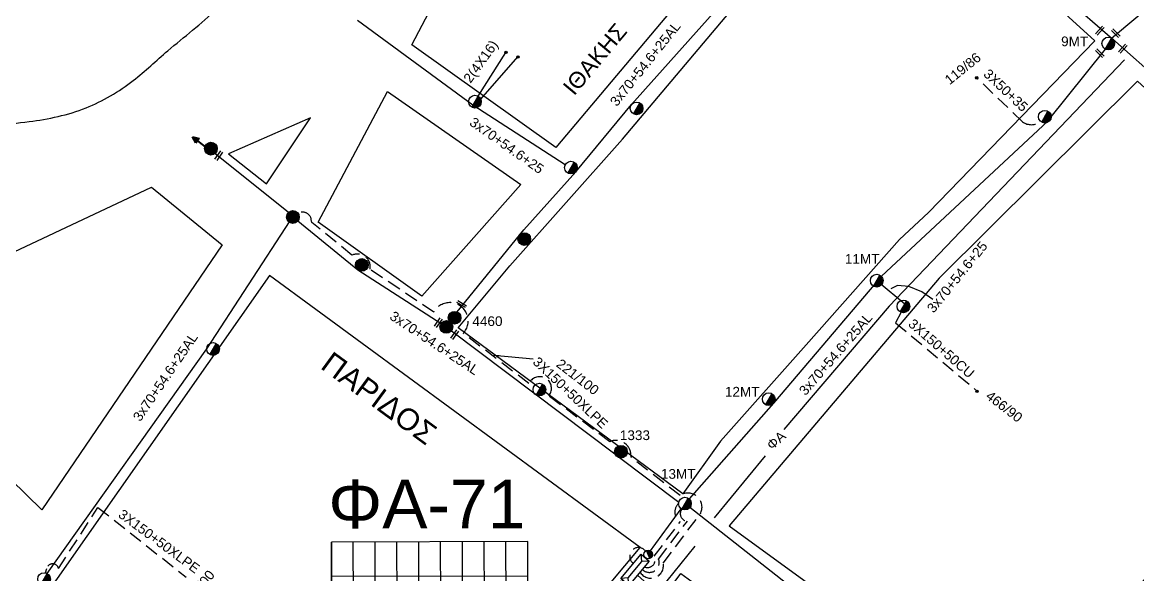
# Model space of a CAD drawing. Header units: millimetres. Extents: x -2449 to 9266, y 48 to 3905.
# Drawn here: x 7554.5 to 7761.5, y 3585 to 3687.5 of the extents above; entities that cross this region are included whole.
import ezdxf
from ezdxf.enums import TextEntityAlignment as Align

# ---------------------------------------------------------------- set-up
doc = ezdxf.new("R2010")
doc.units = ezdxf.units.MM
doc.linetypes.add('DASHED', pattern=[19.05, 12.7, -6.35])
for name, color, linetype in [('Άγνωστα', 7, 'Continuous'), ('Ασφαλειοκιβώτια Χ.Τ 9 αναχωρήσεων', 7, 'Continuous'), ('Επίτονοι', 7, 'Continuous'), ('Επιγραφές - Σχήματα', 7, 'Continuous'), ('Καλώδια ΧΤ   3x150+50CU', 7, 'DASHED'), ('Μηχανική τομή', 7, 'Continuous'), ('Στύλος Ξύλινος', 7, 'Continuous'), ('Στύλος Ξύλινος @ 1', 7, 'Continuous'), ('Στύλος ΦΜ', 7, 'Continuous'), ('Στύλος ΦΜ @ 1', 7, 'Continuous'), ('Συνδέσεις', 7, 'Continuous'), ('Συνεστραμμένα ΧΤ   3x70+54.6+25 AL', 7, 'SYN_LINE'), ('Υποσταθμός εναέριος 2 στύλων', 7, 'Continuous'), ('Υποσταθμός πόλεως', 7, 'Continuous'), ('Υπόβαθρο ΔΕΗ', 7, 'Continuous'), ('Υπόγεια καλώδια Παροχών ΧΤ   4x6', 7, 'DASHED')]:
    doc.layers.add(name, color=color, linetype=linetype)
doc.styles.add('arial', font='arial.ttf')
doc.styles.get("Standard").update_dxf_attribs({"font": 'arial.ttf'})
doc.linetypes.add('SYN_LINE', pattern='A,0.5,-0.0001,["/\\/\\/\\/",Standard,S=0.1,R=0,X=0,Y=-0.05],-0.25', length=0.7501)
doc.dimstyles.new('ISO-25', dxfattribs={"dimtxt": 2.5, "dimasz": 2.5, "dimexe": 1.25, "dimexo": 0.625, "dimtad": 1, "dimtxsty": 'Standard', "dimcen": 2.5, "dimadec": 0, "dimazin": 0, "dimtfac": 1, "dimtmove": 0, "dimatfit": 3, "dimfxl": 0, "dimarcsym": 0})

# ---------------------------------------------------------------- blocks, each defined once
blk = doc.blocks.new('ΥΠΑΡΧΩΝ ΤΣΙΜΕΝΤΕΝΙΟΣ ΣΤΥΛΟΣ')
at = {"layer": 'Στύλος ΦΜ'}
blk.add_hatch(color=7, dxfattribs=at).paths.add_polyline_path([(-1.29, -2.28, 0.574793), (2.62, 0, 0.268822), (1.3, 2.27)])
at = {"layer": 'Στύλος ΦΜ', "color": 7}
blk.add_line((-1.29, -2.28), (1.3, 2.27), dxfattribs=at)
blk.add_circle((0, 0), 2.62, dxfattribs=at)
at = {"layer": 'Στύλος ΦΜ', "flags": 4}
for tag, p in [('ΑΡΙΘΜΟΣ', (-4.68, 8.05)), ('ΤΥΠΟΣ', (-4.91, 3.03))]:
    blk.add_attdef(tag, p, '', height=4, dxfattribs=at)
blk = doc.blocks.new('ΥΠΑΡΧΩΝ ΞΥΛΙΝΟΣ ΣΤΥΛΟΣ')
at = {"layer": 'Στύλος Ξύλινος'}
h = blk.add_hatch(color=7, dxfattribs=at)
h.paths.add_polyline_path([(-2.62, 0, 0.270008), (-1.29, -2.28), (1.3, 2.27, 0.576266)])
h.paths.add_polyline_path([(-1.29, -2.28, 0.574793), (2.62, 0, 0.268822), (1.3, 2.27)])
at = {"layer": 'Στύλος Ξύλινος', "color": 7}
blk.add_line((-1.29, -2.28), (1.3, 2.27), dxfattribs=at)
blk.add_circle((0, 0), 2.62, dxfattribs=at)
at = {"layer": 'Στύλος Ξύλινος', "flags": 4}
for tag, p in [('ΑΡΙΘΜΟΣ', (-4.91, 8.6)), ('ΤΥΠΟΣ', (-4.85, 3.39))]:
    blk.add_attdef(tag, p, '', height=4, dxfattribs=at)
blk = doc.blocks.new('ΥΠΟΣΤΑΘΜΟΣ ΕΝΑΕΡΙΟΣ ΕΠΙ 2 ΣΤΥΛΩΝ')
at = {"layer": 'Υποσταθμός εναέριος 2 στύλων', "linetype": 'Continuous'}
for points in [[(-11.97, -2.11, 0.574793), (-8.45, -0.07, 0.268822), (-9.64, 1.98)], [(9.68, -2.15, 0.574793), (13.19, -0.1, 0.268822), (12.01, 1.95)]]:
    blk.add_hatch(color=256, dxfattribs=at).paths.add_polyline_path(points)
for p, q in [((-11.97, -2.11), (-9.64, 1.98)), ((9.68, -2.15), (12.01, 1.95))]:
    blk.add_line(p, q, dxfattribs=at)
for centre in [(-10.81, -0.07), (10.84, -0.1)]:
    blk.add_circle(centre, 2.36, dxfattribs=at)
at = {"layer": 'Υποσταθμός πόλεως', "linetype": 'Continuous', "ltscale": 40}
blk.add_lwpolyline([(-8.57, 2.82), (8.57, 2.82), (8.57, -2.82), (-8.57, -2.82)], close=True, dxfattribs=at)
for points in [[(-5.75, 0), (-8.57, 2.82)], [(-8.57, -2.82), (-5.75, 0)], [(-5.75, 0), (5.75, 0)], [(5.75, 0), (8.57, 2.82)], [(8.57, -2.82), (5.75, 0)]]:
    blk.add_lwpolyline(points, dxfattribs=at)
at = {"layer": 'Υποσταθμός εναέριος 2 στύλων', "ltscale": 40, "flags": 1}
for tag, p in [('ΜΕΤΑΣΧΗΜΑΤΙΣΜΟΣ', (14.09, 2.51)), ('ΙΣΧΥΣ', (14.07, -0.28)), ('ΑΡΙΘΜΟΣ', (14.19, -3))]:
    blk.add_attdef(tag, p, '', height=1.8, dxfattribs=at)
blk = doc.blocks.new('ΑΣΦΑΛΕΙΟΚΙΒΩΤΙΟ ΥΠΟΣΤΑΘΜΟΥ 9 ΑΝΑΧΩΡΗΣΕΩΝ')
at = {"layer": 'Ασφαλειοκιβώτια Χ.Τ 9 αναχωρήσεων', "ltscale": 40}
for p, q in [((-23.8, 40.36), (24.02, 40.36)), ((-9.72, 40.36), (-9.72, -40.64)), ((9.94, 40.36), (9.94, -40.64)), ((-23.8, 31.36), (24.02, 31.36)), ((-23.8, 22.36), (24.02, 22.36)), ((-23.8, 13.36), (24.02, 13.36)), ((-23.8, 4.36), (24.02, 4.36)), ((-23.8, -4.64), (24.02, -4.64)), ((-23.8, -13.64), (24.02, -13.64)), ((-23.8, -22.64), (24.02, -22.64)), ((-23.8, -31.64), (24.02, -31.64))]:
    blk.add_line(p, q, dxfattribs=at)
at = {"layer": 'Ασφαλειοκιβώτια Χ.Τ 9 αναχωρήσεων'}
blk.add_lwpolyline([(-23.8, -40.64), (24.02, -40.64), (24.02, 40.36), (-23.8, 40.36)], close=True, dxfattribs=at)
for s, p in [('1', (-18.29, 37.57)), ('2', (-18.29, 29)), ('3', (-18.29, 19.93)), ('4', (-18.29, 10.91)), ('5', (-18.29, 1.89)), ('6', (-18.29, -7.24)), ('7', (-18.29, -15.48)), ('8', (-18.29, -25.17)), ('9', (-18.29, -33.86))]:
    blk.add_text(s, height=3.6, rotation=270, dxfattribs=at).set_placement(p)
at = {"layer": 'Ασφαλειοκιβώτια Χ.Τ 9 αναχωρήσεων', "ltscale": 40}
for tag, height, p in [('ΟΝΟΜΑ', 5, (-0.16, 44.31)), ('ΚΕΙΜΕΝΟ 1', 2, (17.06, 35.59)), ('ΚΕΙΜΕΝΟ 2', 2, (17.06, 26.88)), ('ΚΕΙΜΕΝΟ 3', 2, (17.06, 17.69)), ('ΚΕΙΜΕΝΟ 4', 2, (17.06, 8.71)), ('ΚΕΙΜΕΝΟ 5', 2, (17.06, -0.13)), ('ΚΕΙΜΕΝΟ 6', 2, (17.06, -9.05)), ('ΚΕΙΜΕΝΟ 7', 2, (17.06, -18.13)), ('ΚΕΙΜΕΝΟ 8', 2, (17.06, -26.85)), ('ΚΕΙΜΕΝΟ 9', 2, (17.06, -35.99)), ('ΣΧ', 2, (-0.1, -42.64))]:
    blk.add_attdef(tag, text='', height=height, dxfattribs=at).set_placement(p, align=Align.MIDDLE_CENTER)
blk = doc.blocks.new('_ΣΥΝΔΕΣΗ')
at = {"layer": 'Συνδέσεις', "linetype": 'SYN_LINE', "ltscale": 40}
blk.add_hatch(color=256, dxfattribs=at).paths.add_polyline_path([(0.5, -0.01, 1), (-0.5, -0.01, 1)])
at = {"layer": 'Συνδέσεις'}
blk.add_circle((0, -0.01), 0.5, dxfattribs=at)
blk = doc.blocks.new('ΕΠΙΤΟΝΟΣ')
at = {"layer": 'Επίτονοι', "lineweight": 40, "ltscale": 40}
blk.add_hatch(color=256, dxfattribs=at).paths.add_polyline_path([(-1.13, 6.47), (0, 9.1), (1.13, 6.47)])
for p, q in [((-1.13, 6.47), (0, 9.1)), ((1.13, 6.47), (-1.13, 6.47)), ((-1.13, 6.47), (0, 6.47)), ((0, 9.1), (1.13, 6.47)), ((0, 6.47), (0, 0))]:
    blk.add_line(p, q, dxfattribs=at)
blk = doc.blocks.new('ΜΗΧΑΝΙΚΗ ΤΟΜΗ')
at = {"layer": 'Μηχανική τομή', "ltscale": 40}
for p, q in [((-1.89, 0.78), (1.89, 0.78)), ((1.89, 0), (-1.89, 0))]:
    blk.add_line(p, q, dxfattribs=at)

msp = doc.modelspace()

# ---------------------------------------------------------------- linework, layer by layer
at = {"layer": 'Άγνωστα', "color": 27, "linetype": 'SYN_LINE', "ltscale": 20}
msp.add_lwpolyline([(7655.26, 3661.04), (7638.13, 3672.1), (7616.72, 3687.81)], dxfattribs=at)
at = {"layer": 'Άγνωστα', "color": 7, "linetype": 'DASHED', "ltscale": 0.2}
msp.add_lwpolyline([(7740.16, 3669.02), (7731.66, 3677.17)], dxfattribs=at)
at = {"layer": 'Άγνωστα', "color": 30, "linetype": 'SYN_LINE', "ltscale": 20}
msp.add_lwpolyline([(7603.9, 3652.21), (7590.22, 3663.13)], dxfattribs=at)
at = {"layer": 'Άγνωστα', "color": 151, "linetype": 'SYN_LINE', "ltscale": 8}
msp.add_lwpolyline([(7713.53, 3639.18), (7718.3, 3635.22)], dxfattribs=at)
at = {"layer": 'Επιγραφές - Σχήματα', "color": 85, "linetype": 'Continuous', "ltscale": 0.2}
for p, q in [((7759.07, 3680.53), (7715.37, 3634.83)), ((7715.37, 3634.83), (7695.84, 3611.94)), ((7692.38, 3607.04), (7682.9, 3595.53)), ((7679.32, 3590.31), (7672.82, 3582.22))]:
    msp.add_line(p, q, dxfattribs=at)
at = {"layer": 'Επιγραφές - Σχήματα', "color": 6, "linetype": 'Continuous', "ltscale": 10}
msp.add_line((7670.88, 3589.19), (7676.78, 3597.24), dxfattribs=at)
at = {"layer": 'Επιγραφές - Σχήματα', "color": 27, "linetype": 'DASHED', "ltscale": 0.2}
msp.add_line((7671.77, 3588.41), (7676.6, 3594.78), dxfattribs=at)
at = {"layer": 'Επιγραφές - Σχήματα', "color": 151, "linetype": 'DASHED', "ltscale": 0.2}
msp.add_line((7672.59, 3587.87), (7677.93, 3594.94), dxfattribs=at)
at = {"layer": 'Επιγραφές - Σχήματα', "color": 30, "linetype": 'DASHED', "ltscale": 0.2}
msp.add_line((7673.45, 3587.15), (7680.35, 3596.28), dxfattribs=at)
for points in [[(7619.02, 3641.66, 0.622268), (7615.66, 3644.25), (7608.21, 3650.37), (7608.12, 3650.91, 0.524773), (7605.67, 3652.04)], [(7636.32, 3629.75, 1.135412), (7630.85, 3633.7)], [(7680.35, 3596.28, 0.776098), (7676.57, 3599.7), (7667.49, 3606.77), (7667.44, 3607.38, 0.514223), (7663.53, 3609.67), (7652.2, 3618.17), (7652.53, 3618.67, 0.981932), (7648.53, 3620.48)]]:
    msp.add_lwpolyline(points, format="xyb", dxfattribs=at)
for points in [[(7630.85, 3633.7), (7619.02, 3641.66)], [(7648.53, 3620.48), (7636.32, 3629.75)]]:
    msp.add_lwpolyline(points, dxfattribs=at)
at = {"layer": 'Επιγραφές - Σχήματα', "linetype": 'Continuous', "ltscale": 0.2}
msp.add_lwpolyline([(7723.47, 3636.05), (7721.46, 3637.45), (7719.02, 3638.49), (7716.93, 3638.67), (7715.71, 3638.06)], dxfattribs=at)
at = {"layer": 'Επιγραφές - Σχήματα', "color": 7, "linetype": 'DASHED', "ltscale": 0.2}
msp.add_arc((7741.78, 3671.24), 2.75, 233.9773, 308.8371, dxfattribs=at)
at = {"layer": 'Επιγραφές - Σχήματα', "color": 27, "linetype": 'DASHED', "ltscale": 0.2}
for centre, radius, start, end in [((7677.75, 3596.6), 2.15, 132.284, 237.6962), ((7670.54, 3587.72), 1.4, 244.8822, 29.3425)]:
    msp.add_arc(centre, radius, start, end, dxfattribs=at)
at = {"layer": 'Επιγραφές - Σχήματα', "color": 151, "linetype": 'DASHED', "ltscale": 0.2}
for centre, radius, start, end in [((7677.98, 3596.31), 1.37, 141.672, 268.2713), ((7670.89, 3587.24), 1.82, 223.3094, 20.2429)]:
    msp.add_arc(centre, radius, start, end, dxfattribs=at)
at = {"layer": 'Επιγραφές - Σχήματα', "color": 6, "linetype": 'DASHED', "ltscale": 0.2}
msp.add_arc((7668.84, 3588.41), 1.62, 36.3855, 235.9189, dxfattribs=at)
at = {"layer": 'Επιγραφές - Σχήματα', "color": 30, "linetype": 'DASHED', "ltscale": 0.2}
msp.add_arc((7671.15, 3586.68), 2.34, 210.5143, 11.5266, dxfattribs=at)
at = {"layer": 'Καλώδια ΧΤ   3x150+50CU', "color": 151, "linetype": 'DASHED', "ltscale": 0.2}
msp.add_lwpolyline([(7717.62, 3633.73), (7716.58, 3631.75), (7731.76, 3619.07)], dxfattribs=at)
at = {"layer": 'Καλώδια ΧΤ   3x150+50CU', "color": 30, "ltscale": 0.2}
msp.add_lwpolyline([(7558.8, 3585.31), (7559, 3586.14, -0.78468), (7561.2, 3586.14), (7568.52, 3597.49), (7584.89, 3584.53)], format="xyb", dxfattribs=at)
at = {"layer": 'Καλώδια ΧΤ   3x150+50CU', "color": 2, "ltscale": 0.2}
msp.add_lwpolyline([(7668.66, 3584.93), (7673.39, 3580.69), (7676.71, 3585.23), (7730.77, 3545.3), (7714.9, 3529.4, -0.18827), (7714.04, 3529.02, 0.159092), (7712.07, 3528.29), (7694.14, 3509.25)], format="xyb", dxfattribs=at)
at = {"layer": 'Συνεστραμμένα ΧΤ   3x70+54.6+25 AL', "color": 27, "ltscale": 20}
for p, q in [((7667.59, 3672.26), (7696.51, 3704.7)), ((7657.2, 3659.74), (7667.59, 3672.26)), ((7635.2, 3633.74), (7647.59, 3648.98)), ((7634.13, 3630.27), (7664.48, 3607.42))]:
    msp.add_line(p, q, dxfattribs=at)
at = {"layer": 'Συνεστραμμένα ΧΤ   3x70+54.6+25 AL', "color": 85, "ltscale": 20}
msp.add_line((7756.64, 3684.57), (7782.75, 3706.25), dxfattribs=at)
at = {"layer": 'Συνεστραμμένα ΧΤ   3x70+54.6+25 AL', "color": 30, "ltscale": 20}
for p, q in [((7735.45, 3702.98), (7756.83, 3684.44)), ((7756.83, 3684.44), (7782.12, 3661.93)), ((7588.72, 3626.87), (7604.2, 3650.67)), ((7616.76, 3641.57), (7632.2, 3631.61)), ((7559.11, 3585.19), (7588.72, 3626.87))]:
    msp.add_line(p, q, dxfattribs=at)
at = {"layer": 'Συνεστραμμένα ΧΤ   3x70+54.6+25 AL', "color": 151, "ltscale": 20}
for p, q in [((7755.48, 3682.53), (7744.94, 3669.31)), ((7744.84, 3669.14), (7713.94, 3640.37)), ((7713.94, 3640.37), (7693.94, 3616.79)), ((7693.94, 3616.79), (7678.26, 3599.07))]:
    msp.add_line(p, q, dxfattribs=at)
at = {"layer": 'Συνεστραμμένα ΧΤ   3x70+54.6+25 AL', "color": 27, "ltscale": 15}
for p, q in [((7647.59, 3648.98), (7657.2, 3659.74)), ((7665.1, 3606.94), (7676.33, 3598.44))]:
    msp.add_line(p, q, dxfattribs=at)
at = {"layer": 'Συνεστραμμένα ΧΤ   3x70+54.6+25 AL', "color": 30, "ltscale": 15}
msp.add_line((7605.64, 3650.64), (7616.76, 3641.57), dxfattribs=at)
at = {"layer": 'Συνεστραμμένα ΧΤ   3x70+54.6+25 AL', "color": 6, "ltscale": 20}
msp.add_line((7707.84, 3574.36), (7678.41, 3597.46), dxfattribs=at)
at = {"layer": 'Υπόβαθρο ΔΕΗ'}
for points in [[(7626.8, 3683.32), (7647.88, 3723.52), (7680.37, 3696.14), (7653.51, 3664.27), (7626.8, 3683.32)], [(7753.59, 3684.05), (7722.67, 3652.2), (7717.3, 3647.19), (7699.96, 3627.65), (7684.09, 3609.75), (7677.12, 3600.01), (7635.41, 3630.77), (7644.99, 3642.33), (7665.9, 3665.83), (7688.29, 3692.38), (7694.78, 3700.07), (7717.11, 3718.47), (7735.8, 3700.24), (7753.59, 3684.05)], [(7761.52, 3676.54), (7724.66, 3640), (7685.72, 3594.09), (7737.23, 3556.57)], [(7737.23, 3556.57), (7808.63, 3633.6), (7761.52, 3676.54)], [(7609.39, 3650.38), (7622.27, 3674.67), (7646.99, 3657.39), (7628.63, 3636.65), (7609.39, 3650.38)], [(7607.98, 3669.79), (7592.75, 3663.09), (7599.8, 3657.52), (7607.98, 3669.79)], [(7523.32, 3630.98), (7578.45, 3656.9), (7591.59, 3646.22), (7558.09, 3597.01), (7523.32, 3630.98)], [(7538.4, 3552.22), (7591.34, 3497.01), (7669.18, 3590.02), (7600.38, 3640.49), (7538.4, 3552.22)]]:
    msp.add_lwpolyline(points, dxfattribs=at)
for points in [[(7404.27, 3648.93), (7421.72, 3667.81), (7431.76, 3677.07), (7443.51, 3686.58), (7464.92, 3699.49), (7497.95, 3714.14), (7510.04, 3718.93), (7517.99, 3722.21), (7529.76, 3726.12), (7550.93, 3733.38), (7568.75, 3742.03), (7585.35, 3754.22), (7596.66, 3767.02), (7608.61, 3789.37), (7621.89, 3818.57), (7635.83, 3836.7), (7645.72, 3843.74), (7653.79, 3847.98), (7661.65, 3854.43), (7669.62, 3865.78), (7671.58, 3874.62), (7671.36, 3884.31)], [(7412.11, 3606.42), (7416.53, 3607.05), (7431.36, 3612.33), (7440.3, 3616.21), (7450.9, 3622.78), (7462.77, 3629.69), (7476.11, 3636.87), (7485.9, 3642.79), (7491.76, 3648.31), (7500.22, 3654.85), (7509.4, 3662.32), (7516.92, 3666.89), (7523.83, 3669.71), (7534.16, 3670.44), (7543.19, 3668.89), (7555.72, 3669.06), (7566.31, 3671.61), (7575.08, 3676.69), (7581.47, 3682.2), (7590.5, 3690.02), (7595.66, 3696.23), (7599.38, 3701.29), (7604.59, 3711.48), (7611.02, 3722.43), (7616.38, 3732.73), (7620, 3742.87), (7622.23, 3752.66), (7625.31, 3764.72), (7629.4, 3775.55), (7632.53, 3782.28), (7635.35, 3789.46), (7639.01, 3795.63), (7645.92, 3804.13), (7652.51, 3809.39), (7661.54, 3814.97), (7670.8, 3819.96), (7679.81, 3825.91), (7689.25, 3832.45), (7694.94, 3835.94), (7702.93, 3841.38), (7709.22, 3845.63), (7715.92, 3850.88), (7722.91, 3855.43), (7734.55, 3862.9), (7742.31, 3869.04), (7748.33, 3874.23), (7752.5, 3878.93), (7756.62, 3883.58)]]:
    msp.add_spline(points, degree=3, dxfattribs=at)
at = {"layer": 'Υπόγεια καλώδια Παροχών ΧΤ   4x6', "color": 27, "linetype": 'SYN_LINE', "ltscale": 10}
for points in [[(7639.09, 3673.78), (7644.23, 3681.86)], [(7639.59, 3673.21), (7646.46, 3681.06)]]:
    msp.add_lwpolyline(points, dxfattribs=at)

# ---------------------------------------------------------------- block references
at = {"layer": 'Ασφαλειοκιβώτια Χ.Τ 9 αναχωρήσεων', "color": 1, "ltscale": 40, "xscale": 0.4499999999999954, "yscale": 0.4499999999999954, "zscale": 0.4499999999999954, "rotation": 90.1802510118842}
msp.add_blockref('ΑΣΦΑΛΕΙΟΚΙΒΩΤΙΟ ΥΠΟΣΤΑΘΜΟΥ 9 ΑΝΑΧΩΡΗΣΕΩΝ', (7630.06, 3580.28), dxfattribs=at)
at = {"layer": 'Επίτονοι', "xscale": 0.4499999999997322, "yscale": 0.4499999999997322, "zscale": 0.4499999999997322, "rotation": 51.41575151233341}
msp.add_blockref('ΕΠΙΤΟΝΟΣ', (7589.27, 3663.69), dxfattribs=at)
at = {"layer": 'Μηχανική τομή'}
for p, xscale, yscale, zscale, rotation in [((7754.64, 3685.8), 0.4999999999999292, 0.4999999999999292, 0.4999999999999292, 47.55889689913059), ((7757.32, 3685.31), 0.4999999999999892, 0.4999999999999892, 0.4999999999999892, 315.5837332519297), ((7754.35, 3681.6), 0.4999999999999892, 0.4999999999999892, 0.4999999999999892, 315.5837332519297), ((7758.92, 3682.47), 0.4999999999999292, 0.4999999999999292, 0.4999999999999292, 47.55889689913059), ((7590.79, 3662.86), 0.5000000000000152, 0.5000000000000152, 0.5000000000000152, 234.6834476846837), ((7636.12, 3635.36), 0.4999999999999921, 0.4999999999999921, 0.4999999999999921, 149.6541444056874), ((7631.52, 3631.87), 0.5000000000000152, 0.5000000000000152, 0.5000000000000152, 234.6834476846837), ((7634.57, 3629.65), 0.5000000000000152, 0.5000000000000152, 0.5000000000000152, 234.6834476846837)]:
    msp.add_blockref('ΜΗΧΑΝΙΚΗ ΤΟΜΗ', p, dxfattribs=dict(at, xscale=xscale, yscale=yscale, zscale=zscale, rotation=rotation))
at = {"layer": 'Στύλος Ξύλινος @ 1', "ltscale": 40, "xscale": 0.4499999999998181, "yscale": 0.4499999999998181, "zscale": 0.4499999999998181}
for p in [(7589.48, 3664.04), (7604.71, 3651.36), (7647.66, 3647.26), (7617.5, 3642.48), (7633.19, 3630.97)]:
    msp.add_blockref('ΥΠΑΡΧΩΝ ΞΥΛΙΝΟΣ ΣΤΥΛΟΣ', p, dxfattribs=at)
at = {"layer": 'Στύλος Ξύλινος @ 1', "ltscale": 40}
ref = msp.add_blockref('ΥΠΑΡΧΩΝ ΞΥΛΙΝΟΣ ΣΤΥΛΟΣ', (7634.71, 3632.67), dxfattribs=dict(at, xscale=0.4499999999998181, yscale=0.4499999999998181, zscale=0.4499999999998181))
ref.add_attrib('ΑΡΙΘΜΟΣ', '4460', (7638.02, 3631.13), dxfattribs={"layer": 'Στύλος Ξύλινος', "height": 1.8, "flags": 4})
ref = msp.add_blockref('ΥΠΑΡΧΩΝ ΞΥΛΙΝΟΣ ΣΤΥΛΟΣ', (7665.59, 3607.81), dxfattribs=dict(at, xscale=0.4499999999998181, yscale=0.4499999999998181, zscale=0.4499999999998181))
ref.add_attrib('ΤΥΠΟΣ', '1333', (7665.4, 3609.97), dxfattribs={"layer": 'Στύλος Ξύλινος', "height": 1.8, "flags": 4})
at = {"layer": 'Στύλος ΦΜ @ 1', "ltscale": 40}
ref = msp.add_blockref('ΥΠΑΡΧΩΝ ΤΣΙΜΕΝΤΕΝΙΟΣ ΣΤΥΛΟΣ', (7756.06, 3683.55), dxfattribs=dict(at, xscale=0.4499999999998181, yscale=0.4499999999998181, zscale=0.4499999999998181))
ref.add_attrib('ΤΥΠΟΣ', '9ΜΤ', (7747.31, 3683.05), dxfattribs={"layer": 'Στύλος ΦΜ', "height": 1.8, "flags": 4})
at = {"layer": 'Στύλος ΦΜ @ 1', "ltscale": 40, "xscale": 0.4499999999998181, "yscale": 0.4499999999998181, "zscale": 0.4499999999998181}
for p in [(7638.5, 3672.76), (7668.5, 3671.5), (7744.29, 3669.97), (7656.32, 3660.53), (7718.03, 3634.77), (7589.89, 3626.87), (7650.46, 3619.34), (7558.52, 3584.17)]:
    msp.add_blockref('ΥΠΑΡΧΩΝ ΤΣΙΜΕΝΤΕΝΙΟΣ ΣΤΥΛΟΣ', p, dxfattribs=at)
at = {"layer": 'Στύλος ΦΜ @ 1', "ltscale": 40}
ref = msp.add_blockref('ΥΠΑΡΧΩΝ ΤΣΙΜΕΝΤΕΝΙΟΣ ΣΤΥΛΟΣ', (7713.09, 3639.55), dxfattribs=dict(at, xscale=0.4499999999998181, yscale=0.4499999999998181, zscale=0.4499999999998181))
ref.add_attrib('ΤΥΠΟΣ', '11ΜΤ', (7707.17, 3642.68), dxfattribs={"layer": 'Στύλος ΦΜ', "height": 1.8, "flags": 4})
ref = msp.add_blockref('ΥΠΑΡΧΩΝ ΤΣΙΜΕΝΤΕΝΙΟΣ ΣΤΥΛΟΣ', (7693.04, 3617.56), dxfattribs=dict(at, xscale=0.4499999999998181, yscale=0.4499999999998181, zscale=0.4499999999998181))
ref.add_attrib('ΤΥΠΟΣ', '12ΜΤ', (7684.9, 3618.04), dxfattribs={"layer": 'Στύλος ΦΜ', "height": 1.8, "flags": 4})
ref = msp.add_blockref('ΥΠΑΡΧΩΝ ΤΣΙΜΕΝΤΕΝΙΟΣ ΣΤΥΛΟΣ', (7677.48, 3598.19), dxfattribs=dict(at, xscale=0.4499999999998181, yscale=0.4499999999998181, zscale=0.4499999999998181))
ref.add_attrib('ΤΥΠΟΣ', '13ΜΤ', (7673.02, 3602.79), dxfattribs={"layer": 'Στύλος ΦΜ', "height": 1.8, "flags": 4})
at = {"layer": 'Συνδέσεις', "xscale": 0.4500000000000455, "yscale": 0.4500000000000455, "zscale": 0.4500000000000455}
for p in [(7644.27, 3681.9), (7646.5, 3681.07), (7731.65, 3677.19), (7731.69, 3619.02)]:
    msp.add_blockref('_ΣΥΝΔΕΣΗ', p, dxfattribs=at)
at = {"layer": 'Υποσταθμός εναέριος 2 στύλων', "xscale": 0.3444352652587152, "yscale": 0.3444352652587152, "zscale": 0.3444352652587152, "rotation": 49.88777377121917}
msp.add_blockref('ΥΠΟΣΤΑΘΜΟΣ ΕΝΑΕΡΙΟΣ ΕΠΙ 2 ΣΤΥΛΩΝ', (7668.22, 3585.9), dxfattribs=at)

# ---------------------------------------------------------------- texts
at = {"layer": 'Άγνωστα', "linetype": 'SYN_LINE', "ltscale": 20, "char_height": 1.8, "width": 69.1904, "attachment_point": 1, "style": 'arial'}
for s, insert, rotation in [('2(4X16)', (7636.22, 3677.13), 54.1312), ('3X50+35', (7733.98, 3679.01), 316.687), ('3x70+54.6+25', (7638.36, 3670.01), 324.769), ('3x70+54.6+25', (7722.25, 3634.55), 50.9659), ('3X150+50XLPE', (7650.32, 3625.59), 316.5785)]:
    msp.add_mtext(s, dxfattribs=dict(at, insert=insert, rotation=rotation))
at = {"layer": 'Επιγραφές - Σχήματα', "width": 157.7424, "attachment_point": 1}
for s, insert, char_height, rotation in [('ΙΘΑΚΗΣ', (7654.59, 3675.64), 3, 50.1042), ('ΠΑΡΙΔΟΣ', (7611.99, 3626.62), 4, 323.779)]:
    msp.add_mtext(s, dxfattribs=dict(at, insert=insert, char_height=char_height, rotation=rotation))
at = {"layer": 'Επιγραφές - Σχήματα', "linetype": 'SYN_LINE', "ltscale": 20, "char_height": 1.8, "width": 69.1904, "attachment_point": 1, "style": 'arial'}
for s, insert, rotation in [('119/86', (7725.49, 3677.2), 38.821), ('221/100', (7654.53, 3625.18), 322.3027), ('466/90', (7734.27, 3619.25), 322.3027), ('221/00', (7584.1, 3580.05), 51.1197)]:
    msp.add_mtext(s, dxfattribs=dict(at, insert=insert, rotation=rotation))
at = {"layer": 'Επιγραφές - Σχήματα', "color": 85, "linetype": 'Continuous', "ltscale": 0.2, "insert": (7692.45, 3609.35), "char_height": 1.8, "width": 16.5569, "attachment_point": 1, "rotation": 41.8734}
msp.add_mtext('ΦΑ', dxfattribs=at)
at = {"layer": 'Επιγραφές - Σχήματα', "insert": (7611.27, 3602.61), "char_height": 9, "width": 103.4348, "attachment_point": 1}
msp.add_mtext('ΦΑ-71', dxfattribs=at)
at = {"layer": 'Καλώδια ΧΤ   3x150+50CU', "ltscale": 40, "char_height": 1.8, "width": 69.1904, "attachment_point": 1, "style": 'arial'}
for s, insert, rotation in [('3X150+50CU', (7719.97, 3632.64), 318.9428), ('3X150+50XLPE', (7573.2, 3597.27), 323.4363)]:
    msp.add_mtext(s, dxfattribs=dict(at, insert=insert, rotation=rotation))
at = {"layer": 'Συνεστραμμένα ΧΤ   3x70+54.6+25 AL', "style": 'arial'}
for rotation, p in [(51.3213, (7664.83, 3671.75)), (326.4331, (7622.5, 3632.53)), (49.0501, (7699.86, 3618.11)), (55.6547, (7576.36, 3613.27))]:
    msp.add_text('3x70+54.6+25AL', height=1.8, rotation=rotation, dxfattribs=at).set_placement(p)

# ---------------------------------------------------------------- leaders
at = {"layer": 'Επιγραφές - Σχήματα', "ltscale": 40}
msp.add_leader([(7642, 3625.71), (7649.32, 3625.07)], dimstyle='ISO-25', override={"dimasz": 1, "dimtad": 0}, dxfattribs=at)

doc.saveas('drawing.dxf')
